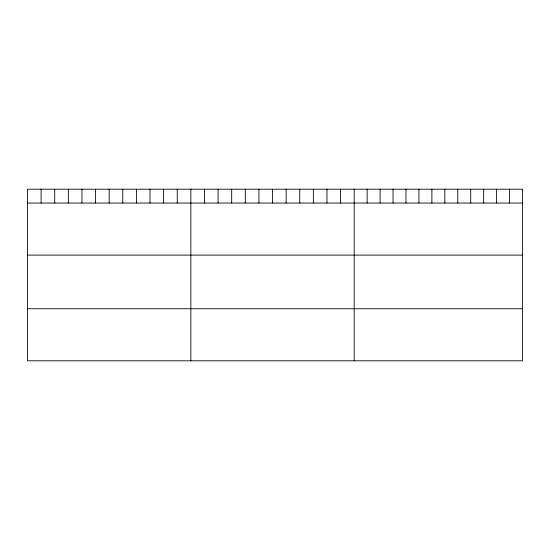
<?xml version="1.0" encoding="UTF-8"?>
<svg xmlns="http://www.w3.org/2000/svg" width="550" height="550" viewBox="0 0 550 550"><rect width="100%" height="100%" fill="white"/><g stroke="black" fill="none" stroke-linecap="round" stroke-linejoin="round"><path stroke-width="0.82" d="M27.5 203.046L522.5 203.046M27.5 255.111L522.5 255.111M27.5 308.743L522.5 308.743M509.554 189.2L509.554 203.046M496.609 189.2L496.609 203.046M483.663 189.2L483.663 203.046M470.717 189.2L470.717 203.046M457.772 189.2L457.772 203.046M444.826 189.2L444.826 203.046M431.874 189.2L431.874 203.046M418.928 189.2L418.928 203.046M405.982 189.2L405.982 203.046M393.037 189.2L393.037 203.046M380.091 189.2L380.091 203.046M367.146 189.2L367.146 203.046M354.2 189.2L354.2 360.8M340.587 189.2L340.587 203.046M326.975 189.2L326.975 203.046M313.363 189.2L313.363 203.046M299.75 189.2L299.75 203.046M286.137 189.2L286.137 203.046M272.525 189.2L272.525 203.046M258.913 189.2L258.913 203.046M245.3 189.2L245.3 203.046M231.688 189.2L231.688 203.046M218.075 189.2L218.075 203.046M204.462 189.2L204.462 203.046M190.85 189.2L190.85 360.8M177.238 189.2L177.238 203.046M163.625 189.2L163.625 203.046M150.012 189.2L150.012 203.046M136.4 189.2L136.4 203.046M122.787 189.2L122.787 203.046M109.175 189.2L109.175 203.046M95.562 189.2L95.562 203.046M81.95 189.2L81.95 203.046M68.338 189.2L68.338 203.046M54.725 189.2L54.725 203.046M41.112 189.2L41.112 203.046M522.5 189.2L27.5 189.2L27.5 360.8L522.5 360.8L522.5 189.2"/></g></svg>
